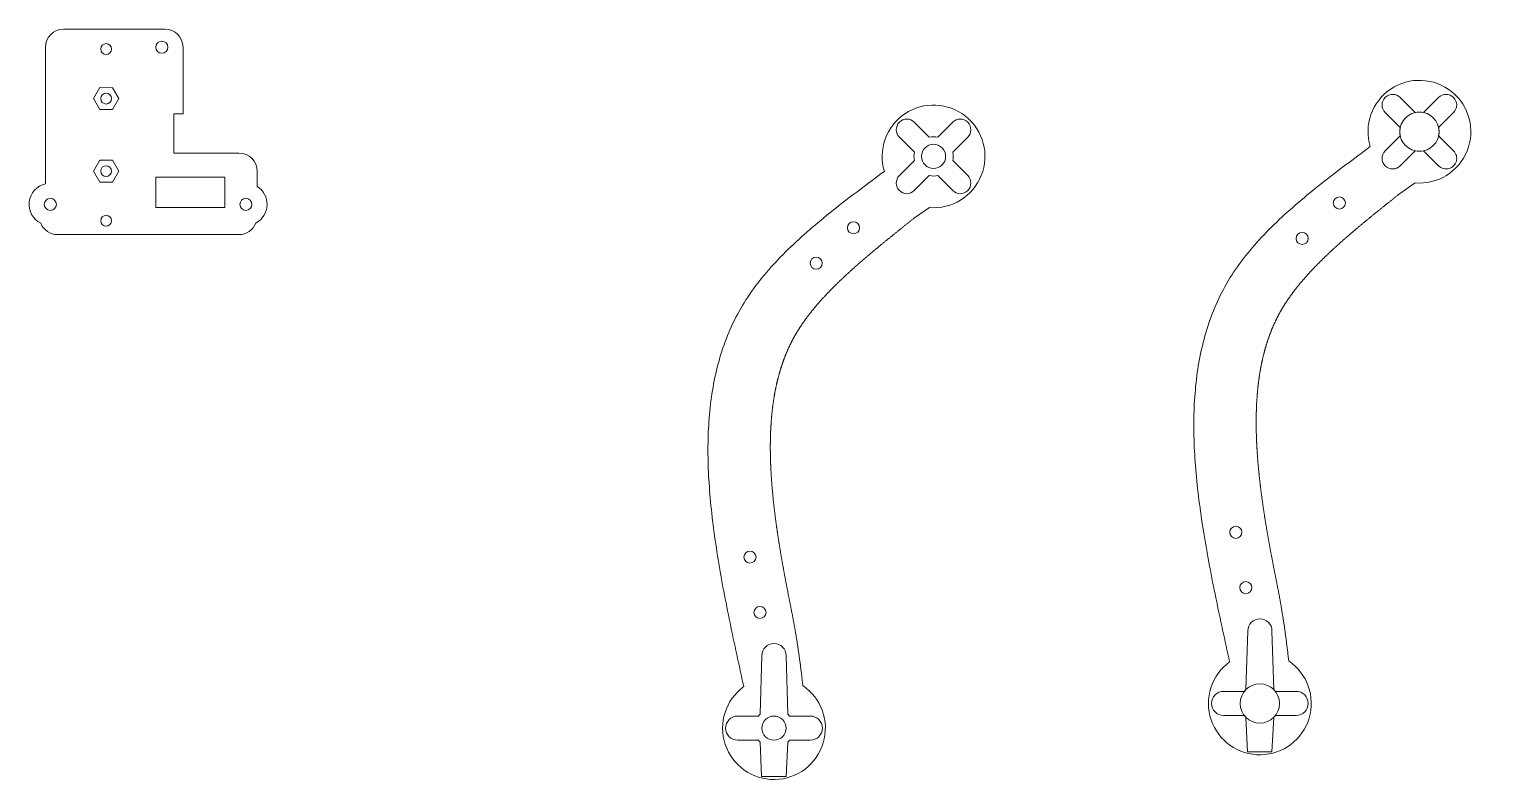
# Model space of a CAD drawing. Header units: millimetres. Extents: x -11 to 1672, y -25 to 604.
# Drawn here: x 1430.5 to 1671.8, y 100.4 to 224.6 of the extents above; entities that cross this region are included whole.
import ezdxf

# ---------------------------------------------------------------- set-up
doc = ezdxf.new("R2010")
doc.units = ezdxf.units.MM
doc.layers.get('0').update_dxf_attribs({"linetype": 'CONTINUOUS', "lineweight": 0})

# ---------------------------------------------------------------- blocks, each defined once
blk = doc.blocks.new('SERVO-CROSS_-V2_CUT_MODELL')
at = {"linetype": 'CONTINUOUS'}
for p, q in [((-2.06, 8), (-2.3, 2.3)), ((-2.06, 8), (2, 8)), ((2, 8), (2.3, 2.3)), ((-6, 2), (-2.56, 2)), ((2.56, 2), (6, 2)), ((-6, -2), (-2.56, -2)), ((-2.3, -2.3), (-2, -12)), ((2.3, -2.3), (2, -12)), ((2.56, -2), (6, -2))]:
    blk.add_line(p, q, dxfattribs=at)
for centre, radius, start, end in [((-6, 0), 2, 90, 270), ((0, 0), 3.25, 135.0475, 142.0201), ((0, 0), 3.25, 37.9799, 44.9525), ((6, 0), 2, 270, 90), ((0, 0), 3.25, 217.9799, 224.9525), ((0, 0), 3.25, 315.0475, 322.0201), ((0, -12), 2, 180, 360)]:
    blk.add_arc(centre, radius, start, end, dxfattribs=at)
blk = doc.blocks.new('SERVO-CROSS-V2-SMALL')
at = {"linetype": 'CONTINUOUS'}
for p, q in [((-1.75, 2.74), (-1.75, 6.25)), ((1.75, 2.74), (1.75, 6.25)), ((-6.25, 1.75), (-2.74, 1.75)), ((2.74, 1.75), (6.25, 1.75)), ((-6.25, -1.75), (-2.74, -1.75)), ((2.74, -1.75), (6.25, -1.75)), ((-1.75, -6.25), (-1.75, -2.74)), ((1.75, -6.25), (1.75, -2.74))]:
    blk.add_line(p, q, dxfattribs=at)
for centre, radius, start, end in [((0, 6.25), 1.75, 0, 180), ((0, 0), 3.25, 122.579, 147.421), ((0, 0), 3.25, 32.579, 57.421), ((-6.25, 0), 1.75, 90, 270), ((6.25, 0), 1.75, 270, 90), ((0, 0), 3.25, 212.579, 237.421), ((0, 0), 3.25, 302.579, 327.421), ((0, -6.25), 1.75, 180, 0)]:
    blk.add_arc(centre, radius, start, end, dxfattribs=at)
blk = doc.blocks.new('LEG-RIGHT')
at = {"linetype": 'CONTINUOUS'}
blk.add_line((-3.30872, -10.29133), (-0.69276, -8.47172), dxfattribs=at)
for points in [[(-31.3931, -87.7362), (-31.5384, -87.0738), (-31.6837, -86.4114), (-31.8288, -85.749), (-31.9737, -85.0868), (-32.1183, -84.4247), (-32.2624, -83.7628), (-32.4061, -83.1011), (-32.5493, -82.4396), (-32.6918, -81.7784), (-32.8337, -81.1175), (-32.9747, -80.4569), (-33.1149, -79.7967), (-33.2542, -79.1369), (-33.3924, -78.4776), (-33.5296, -77.8187), (-33.6656, -77.1603), (-33.8003, -76.5025), (-33.9337, -75.8452), (-34.0658, -75.1885), (-34.1963, -74.5325), (-34.3253, -73.8772), (-34.4526, -73.2225), (-34.5782, -72.5687), (-34.7021, -71.9155), (-34.824, -71.2632), (-34.944, -70.6118), (-35.062, -69.9612), (-35.1779, -69.3115), (-35.2916, -68.6628), (-35.403, -68.015), (-35.5121, -67.3683), (-35.6188, -66.7226), (-35.723, -66.078), (-35.8246, -65.4345), (-35.9235, -64.7921), (-36.0198, -64.1509), (-36.1132, -63.511), (-36.2037, -62.8722), (-36.2913, -62.2348), (-36.3759, -61.5987), (-36.4573, -60.9639), (-36.5355, -60.3305), (-36.6105, -59.6986), (-36.6821, -59.0681), (-36.7502, -58.439), (-36.8149, -57.8115), (-36.876, -57.1856), (-36.9334, -56.5612), (-36.987, -55.9384), (-37.0369, -55.3173), (-37.0828, -54.6979), (-37.1248, -54.0802), (-37.1627, -53.4642), (-37.1965, -52.8501), (-37.2261, -52.2377), (-37.2514, -51.6273), (-37.2723, -51.0187), (-37.2888, -50.412), (-37.3008, -49.8073), (-37.3081, -49.2046), (-37.3108, -48.6039), (-37.3087, -48.0052), (-37.3018, -47.4087), (-37.29, -46.8143), (-37.2732, -46.222), (-37.2514, -45.6319), (-37.2243, -45.0441), (-37.1921, -44.4585), (-37.1546, -43.8752), (-37.1116, -43.2942), (-37.0633, -42.7156), (-37.0094, -42.1394), (-36.9498, -41.5656), (-36.8846, -40.9943), (-36.8136, -40.4255), (-36.7368, -39.8592), (-36.6541, -39.2955), (-36.5653, -38.7343), (-36.4705, -38.1758), (-36.3695, -37.62), (-36.2622, -37.0668), (-36.1487, -36.5164), (-36.0288, -35.9688), (-35.9023, -35.424), (-35.7694, -34.882), (-35.6298, -34.3428), (-35.4835, -33.8066), (-35.3304, -33.2733), (-35.1705, -32.7429), (-35.0036, -32.2156), (-34.8298, -31.6913), (-34.6488, -31.1701), (-34.4606, -30.6519), (-34.2652, -30.137), (-34.0625, -29.6251), (-33.8524, -29.1165), (-33.6348, -28.6112), (-33.4096, -28.109), (-33.1768, -27.6103), (-32.9362, -27.1148), (-32.6879, -26.6227), (-32.4317, -26.134), (-32.1675, -25.6488), (-31.8953, -25.167), (-31.615, -24.6888), (-31.3266, -24.2141), (-31.0299, -23.7429), (-30.7252, -23.2752), (-30.4125, -22.8109), (-30.0922, -22.35), (-29.7642, -21.8924), (-29.4288, -21.438), (-29.0861, -20.9867), (-28.7363, -20.5385), (-28.3795, -20.0934), (-28.016, -19.6512), (-27.6457, -19.2118), (-27.2689, -18.7753), (-26.8858, -18.3416), (-26.4965, -17.9105), (-26.1012, -17.482), (-25.6999, -17.0561), (-25.293, -16.6326), (-24.8804, -16.2116), (-24.4625, -15.7929), (-24.0392, -15.3765), (-23.6109, -14.9623), (-23.1776, -14.5503), (-22.7395, -14.1403), (-22.2967, -13.7323), (-21.8495, -13.3263), (-21.3979, -12.9222), (-20.9422, -12.5198), (-20.4824, -12.1192), (-20.0187, -11.7203), (-19.5513, -11.323), (-19.0804, -10.9273), (-18.606, -10.533), (-18.1284, -10.1401), (-17.6477, -9.74856), (-17.1641, -9.3583), (-16.6776, -8.96924), (-16.1886, -8.58132), (-15.697, -8.19447), (-15.2031, -7.80863), (-14.7071, -7.42372), (-14.2091, -7.03969), (-13.7091, -6.65646), (-13.2075, -6.27397), (-12.7044, -5.89215), (-12.1998, -5.51094), (-11.694, -5.13026), (-11.1871, -4.75004), (-10.6793, -4.37023), (-10.1707, -3.99076), (-9.66152, -3.61155), (-9.15185, -3.23255), (-8.64186, -2.85368), (-8.13173, -2.47487)], [(-21.616, -87.5795), (-21.6404, -87.3614), (-21.6648, -87.1454), (-21.6891, -86.9315), (-21.7135, -86.7196), (-21.7379, -86.5097), (-21.7623, -86.3019), (-21.7866, -86.096), (-21.811, -85.8921), (-21.8353, -85.6901), (-21.8596, -85.4901), (-21.8839, -85.292), (-21.9083, -85.0957), (-21.9325, -84.9014), (-21.9568, -84.7089), (-21.9811, -84.5181), (-22.0053, -84.3293), (-22.0296, -84.1421), (-22.0538, -83.9568), (-22.078, -83.7732), (-22.1022, -83.5913), (-22.1264, -83.4111), (-22.1506, -83.2326), (-22.1747, -83.0558), (-22.1989, -82.8806), (-22.223, -82.707), (-22.2471, -82.5351), (-22.2712, -82.3647), (-22.2953, -82.1958), (-22.3193, -82.0286), (-22.3433, -81.8628), (-22.3674, -81.6985), (-22.3913, -81.5357), (-22.4153, -81.3744), (-22.4393, -81.2145), (-22.4632, -81.0561), (-22.4871, -80.899), (-22.511, -80.7433), (-22.5349, -80.589), (-22.5587, -80.436), (-22.5826, -80.2843), (-22.6064, -80.1339), (-22.6302, -79.9848), (-22.6539, -79.837), (-22.6776, -79.6904), (-22.7014, -79.545), (-22.725, -79.4008), (-22.7487, -79.2578), (-22.7723, -79.1159), (-22.7959, -78.9752), (-22.8195, -78.8356), (-22.8431, -78.697), (-22.8666, -78.5596), (-22.8901, -78.4232), (-22.9136, -78.2878), (-22.937, -78.1535), (-22.9604, -78.0201), (-22.9838, -77.8878), (-23.0072, -77.7563), (-23.0305, -77.6259), (-23.0538, -77.4963), (-23.077, -77.3676), (-23.1003, -77.2398), (-23.1235, -77.1128), (-23.1466, -76.9867), (-23.1698, -76.8613), (-23.1929, -76.7368), (-23.216, -76.613), (-23.239, -76.49), (-23.262, -76.3677), (-23.285, -76.2462), (-23.3079, -76.1253), (-23.3308, -76.0051), (-23.3537, -75.8855), (-23.3765, -75.7666), (-23.3993, -75.6482), (-23.422, -75.5305), (-23.4447, -75.4133), (-23.4674, -75.2967), (-23.4901, -75.1806), (-23.5127, -75.065), (-23.5352, -74.9499), (-23.5577, -74.8352), (-23.5802, -74.721), (-23.6027, -74.6072), (-23.6251, -74.4939), (-23.6474, -74.3809), (-23.6698, -74.2683), (-23.692, -74.156), (-23.7143, -74.0441), (-23.7365, -73.9324), (-23.7586, -73.821), (-23.7807, -73.7099), (-23.8028, -73.5991), (-23.8248, -73.4885), (-23.8468, -73.378), (-23.8687, -73.2678), (-23.8906, -73.1577), (-23.9125, -73.0477), (-23.9343, -72.9379), (-23.956, -72.8282), (-23.9777, -72.7185), (-23.9994, -72.609), (-24.021, -72.4994), (-24.0425, -72.39), (-24.064, -72.2805), (-24.0855, -72.1711), (-24.1069, -72.0618), (-24.1283, -71.9525), (-24.1496, -71.8433), (-24.1708, -71.7341), (-24.1921, -71.625), (-24.2132, -71.5159), (-24.2343, -71.4069), (-24.2554, -71.298), (-24.2764, -71.1891), (-24.2973, -71.0802), (-24.3182, -70.9714), (-24.3391, -70.8626), (-24.3599, -70.7539), (-24.3806, -70.6453), (-24.4013, -70.5367), (-24.4219, -70.4282), (-24.4425, -70.3197), (-24.463, -70.2113), (-24.4834, -70.1029), (-24.5039, -69.9946), (-24.5242, -69.8863), (-24.5445, -69.7781), (-24.5647, -69.67), (-24.5849, -69.5619), (-24.605, -69.4539), (-24.6251, -69.3459), (-24.6451, -69.238), (-24.665, -69.1301), (-24.6849, -69.0223), (-24.7047, -68.9146), (-24.7245, -68.8069), (-24.7442, -68.6993), (-24.7638, -68.5917), (-24.7834, -68.4842), (-24.8029, -68.3768), (-24.8223, -68.2694), (-24.8417, -68.1621), (-24.8611, -68.0548), (-24.8803, -67.9476), (-24.8995, -67.8404), (-24.9187, -67.7333), (-24.9377, -67.6263), (-24.9567, -67.5194), (-24.9757, -67.4125), (-24.9946, -67.3056), (-25.0134, -67.1988), (-25.0321, -67.0921), (-25.0508, -66.9855), (-25.0694, -66.8789), (-25.088, -66.7724), (-25.1064, -66.6659), (-25.1249, -66.5595), (-25.1432, -66.4532), (-25.1615, -66.3469), (-25.1797, -66.2407), (-25.1978, -66.1346), (-25.2159, -66.0285), (-25.2339, -65.9225), (-25.2518, -65.8165), (-25.2696, -65.7106), (-25.2874, -65.6048), (-25.3051, -65.4991), (-25.3228, -65.3934), (-25.3404, -65.2878), (-25.3578, -65.1822), (-25.3753, -65.0767), (-25.3926, -64.9713), (-25.4099, -64.866), (-25.4271, -64.7607), (-25.4442, -64.6555), (-25.4613, -64.5504), (-25.4783, -64.4453), (-25.4952, -64.3403), (-25.512, -64.2353), (-25.5287, -64.1305), (-25.5454, -64.0257), (-25.562, -63.921), (-25.5785, -63.8163), (-25.595, -63.7117), (-25.6113, -63.6072), (-25.6276, -63.5027), (-25.6438, -63.3984), (-25.6599, -63.2941), (-25.676, -63.1898), (-25.692, -63.0857), (-25.7078, -62.9816), (-25.7237, -62.8776), (-25.7394, -62.7736), (-25.755, -62.6698), (-25.7706, -62.566), (-25.7861, -62.4622), (-25.8015, -62.3586), (-25.8168, -62.255), (-25.832, -62.1515), (-25.8472, -62.0481), (-25.8622, -61.9447), (-25.8772, -61.8415), (-25.8921, -61.7382), (-25.9069, -61.6351), (-25.9217, -61.5321), (-25.9363, -61.4291), (-25.9509, -61.3262), (-25.9653, -61.2234), (-25.9797, -61.1206), (-25.994, -61.0179), (-26.0082, -60.9153), (-26.0224, -60.8128), (-26.0364, -60.7104), (-26.0503, -60.608), (-26.0642, -60.5057), (-26.078, -60.4035), (-26.0916, -60.3014), (-26.1052, -60.1994), (-26.1187, -60.0974), (-26.1321, -59.9955), (-26.1454, -59.8937), (-26.1587, -59.792), (-26.1718, -59.6903), (-26.1849, -59.5887), (-26.1978, -59.4872), (-26.2107, -59.3858), (-26.2234, -59.2845), (-26.2361, -59.1833), (-26.2487, -59.0821), (-26.2611, -58.981), (-26.2735, -58.88), (-26.2858, -58.7791), (-26.298, -58.6783), (-26.3101, -58.5775), (-26.3221, -58.4768), (-26.334, -58.3763), (-26.3458, -58.2758), (-26.3575, -58.1753), (-26.3692, -58.075), (-26.3807, -57.9748), (-26.3921, -57.8746), (-26.4034, -57.7745), (-26.4147, -57.6746), (-26.4258, -57.5747), (-26.4368, -57.4748), (-26.4477, -57.3751), (-26.4586, -57.2755), (-26.4693, -57.1759), (-26.4799, -57.0765), (-26.4905, -56.9771), (-26.5009, -56.8778), (-26.5112, -56.7786), (-26.5215, -56.6795), (-26.5316, -56.5805), (-26.5416, -56.4815), (-26.5516, -56.3827), (-26.5614, -56.2839), (-26.5711, -56.1853), (-26.5807, -56.0867), (-26.5903, -55.9882), (-26.5997, -55.8898), (-26.609, -55.7915), (-26.6182, -55.6933), (-26.6273, -55.5952), (-26.6363, -55.4972), (-26.6452, -55.3992), (-26.654, -55.3014), (-26.6627, -55.2036), (-26.6713, -55.106), (-26.6798, -55.0084), (-26.6882, -54.911), (-26.6964, -54.8136), (-26.7046, -54.7163), (-26.7127, -54.6191), (-26.7206, -54.522), (-26.7285, -54.425), (-26.7362, -54.3281), (-26.7438, -54.2313), (-26.7514, -54.1346), (-26.7588, -54.038), (-26.7661, -53.9415), (-26.7733, -53.8451), (-26.7804, -53.7488), (-26.7874, -53.6526), (-26.7943, -53.5564), (-26.801, -53.4604), (-26.8077, -53.3645), (-26.8142, -53.2686), (-26.8207, -53.1729), (-26.827, -53.0773), (-26.8332, -52.9817), (-26.8394, -52.8863), (-26.8454, -52.791), (-26.8512, -52.6957), (-26.857, -52.6006), (-26.8627, -52.5056), (-26.8682, -52.4106), (-26.8737, -52.3158), (-26.879, -52.2211), (-26.8842, -52.1265), (-26.8893, -52.0319), (-26.8943, -51.9375), (-26.8992, -51.8432), (-26.904, -51.749), (-26.9086, -51.6549), (-26.9131, -51.5609), (-26.9176, -51.4669), (-26.9219, -51.3731), (-26.9261, -51.2794), (-26.9301, -51.1859), (-26.9341, -51.0924), (-26.938, -50.999), (-26.9417, -50.9057), (-26.9453, -50.8125), (-26.9488, -50.7195), (-26.9522, -50.6265), (-26.9554, -50.5336), (-26.9586, -50.4409), (-26.9616, -50.3483), (-26.9645, -50.2557), (-26.9673, -50.1633), (-26.97, -50.071), (-26.9725, -49.9788), (-26.975, -49.8867), (-26.9773, -49.7947), (-26.9795, -49.7028), (-26.9816, -49.611), (-26.9835, -49.5194), (-26.9854, -49.4278), (-26.9871, -49.3364), (-26.9887, -49.245), (-26.9902, -49.1538), (-26.9915, -49.0627), (-26.9928, -48.9717), (-26.9939, -48.8808), (-26.9949, -48.79), (-26.9957, -48.6994), (-26.9965, -48.6088), (-26.9971, -48.5184), (-26.9976, -48.428), (-26.998, -48.3378), (-26.9983, -48.2477), (-26.9984, -48.1577), (-26.9984, -48.0679), (-26.9983, -47.9781), (-26.998, -47.8885), (-26.9977, -47.7989), (-26.9972, -47.7095), (-26.9966, -47.6202), (-26.9958, -47.531), (-26.995, -47.442), (-26.994, -47.353), (-26.9929, -47.2642), (-26.9916, -47.1755), (-26.9902, -47.0869), (-26.9887, -46.9984), (-26.9871, -46.91), (-26.9854, -46.8218), (-26.9835, -46.7336), (-26.9815, -46.6456), (-26.9794, -46.5577), (-26.9771, -46.47), (-26.9748, -46.3823), (-26.9723, -46.2948), (-26.9696, -46.2074), (-26.9669, -46.1201), (-26.964, -46.0329), (-26.961, -45.9459), (-26.9578, -45.8589), (-26.9546, -45.7721), (-26.9512, -45.6854), (-26.9477, -45.5988), (-26.944, -45.5124), (-26.9402, -45.4261), (-26.9363, -45.3399), (-26.9323, -45.2538), (-26.9281, -45.1678), (-26.9238, -45.082), (-26.9194, -44.9962), (-26.9149, -44.9106), (-26.9102, -44.8251), (-26.9054, -44.7398), (-26.9005, -44.6546), (-26.8954, -44.5694), (-26.8902, -44.4845), (-26.8849, -44.3996), (-26.8795, -44.3148), (-26.8739, -44.2302), (-26.8682, -44.1457), (-26.8624, -44.0614), (-26.8564, -43.9771), (-26.8503, -43.893), (-26.8441, -43.809), (-26.8377, -43.7251), (-26.8312, -43.6413), (-26.8246, -43.5577), (-26.8179, -43.4742), (-26.811, -43.3908), (-26.804, -43.3076), (-26.7969, -43.2245), (-26.7896, -43.1414), (-26.7822, -43.0586), (-26.7747, -42.9758), (-26.767, -42.8932), (-26.7592, -42.8107), (-26.7513, -42.7283), (-26.7433, -42.6461), (-26.7351, -42.5639), (-26.7268, -42.482), (-26.7183, -42.4001), (-26.7097, -42.3183), (-26.701, -42.2367), (-26.6922, -42.1552), (-26.6832, -42.0739), (-26.6741, -41.9927), (-26.6649, -41.9115), (-26.6555, -41.8306), (-26.646, -41.7497), (-26.6364, -41.669), (-26.6266, -41.5884), (-26.6167, -41.508), (-26.6067, -41.4276), (-26.5965, -41.3474), (-26.5862, -41.2673), (-26.5758, -41.1874), (-26.5652, -41.1076), (-26.5545, -41.0279), (-26.5437, -40.9483), (-26.5327, -40.8689), (-26.5216, -40.7896), (-26.5103, -40.7104), (-26.499, -40.6314), (-26.4875, -40.5525), (-26.4758, -40.4737), (-26.4641, -40.3951), (-26.4522, -40.3166), (-26.4401, -40.2382), (-26.4279, -40.1599), (-26.4156, -40.0818), (-26.4032, -40.0038), (-26.3906, -39.926), (-26.3779, -39.8483), (-26.365, -39.7707), (-26.3521, -39.6932), (-26.3389, -39.6159), (-26.3257, -39.5387), (-26.3123, -39.4617), (-26.2988, -39.3847), (-26.2851, -39.3079), (-26.2713, -39.2313), (-26.2574, -39.1547), (-26.2434, -39.0784), (-26.2292, -39.0021), (-26.2148, -38.926), (-26.2004, -38.85), (-26.1858, -38.7741), (-26.171, -38.6983), (-26.1562, -38.6227), (-26.1412, -38.5473), (-26.126, -38.4719), (-26.1108, -38.3967), (-26.0954, -38.3216), (-26.0798, -38.2467), (-26.0641, -38.1718), (-26.0483, -38.0971), (-26.0324, -38.0226), (-26.0163, -37.9481), (-26, -37.8738), (-25.9837, -37.7996), (-25.9672, -37.7256), (-25.9506, -37.6517), (-25.9338, -37.5779), (-25.9169, -37.5042), (-25.8998, -37.4307), (-25.8827, -37.3573), (-25.8653, -37.284), (-25.8479, -37.2108), (-25.8303, -37.1378), (-25.8126, -37.0649), (-25.7947, -36.9922), (-25.7767, -36.9195), (-25.7585, -36.847), (-25.7403, -36.7746), (-25.7219, -36.7024), (-25.7033, -36.6302), (-25.6846, -36.5582), (-25.6658, -36.4864), (-25.6468, -36.4146), (-25.6277, -36.343), (-25.6085, -36.2715), (-25.5891, -36.2001), (-25.5695, -36.1288), (-25.5499, -36.0577), (-25.5301, -35.9867), (-25.5101, -35.9158), (-25.4901, -35.8451), (-25.4699, -35.7745), (-25.4495, -35.704), (-25.429, -35.6336), (-25.4084, -35.5634), (-25.3876, -35.4932), (-25.3667, -35.4232), (-25.3456, -35.3533), (-25.3244, -35.2836), (-25.3031, -35.214), (-25.2816, -35.1445), (-25.26, -35.0751), (-25.2383, -35.0058), (-25.2164, -34.9367), (-25.1944, -34.8677), (-25.1722, -34.7988), (-25.1499, -34.73), (-25.1274, -34.6614), (-25.1048, -34.5928), (-25.0821, -34.5244), (-25.0592, -34.4561), (-25.0362, -34.388), (-25.013, -34.3199), (-24.9897, -34.252), (-24.9663, -34.1842), (-24.9427, -34.1166), (-24.919, -34.049), (-24.8951, -33.9816), (-24.8711, -33.9143), (-24.847, -33.8471), (-24.8227, -33.78), (-24.7983, -33.713), (-24.7737, -33.6462), (-24.749, -33.5795), (-24.7241, -33.5129), (-24.6991, -33.4464), (-24.674, -33.3801), (-24.6487, -33.3138), (-24.6232, -33.2477), (-24.5977, -33.1817), (-24.572, -33.1158), (-24.5461, -33.05), (-24.5201, -32.9844), (-24.4939, -32.9188), (-24.4676, -32.8534), (-24.4412, -32.7881), (-24.4146, -32.7228), (-24.3878, -32.6577), (-24.361, -32.5928), (-24.3339, -32.5279), (-24.3067, -32.4631), (-24.2794, -32.3984), (-24.2519, -32.3339), (-24.2243, -32.2695), (-24.1965, -32.2051), (-24.1686, -32.1409), (-24.1405, -32.0768), (-24.1123, -32.0128), (-24.084, -31.9489), (-24.0554, -31.8851), (-24.0268, -31.8214), (-23.9979, -31.7578), (-23.969, -31.6943), (-23.9398, -31.631), (-23.9106, -31.5677), (-23.8811, -31.5045), (-23.8515, -31.4415), (-23.8218, -31.3785), (-23.7919, -31.3157), (-23.7619, -31.2529), (-23.7317, -31.1903), (-23.7013, -31.1277), (-23.6708, -31.0653), (-23.6402, -31.0029), (-23.6094, -30.9407), (-23.5784, -30.8785), (-23.5473, -30.8165), (-23.516, -30.7545), (-23.4846, -30.6926), (-23.453, -30.6309), (-23.4212, -30.5692), (-23.3893, -30.5077), (-23.3572, -30.4462), (-23.325, -30.3848), (-23.2926, -30.3235), (-23.2601, -30.2624), (-23.2273, -30.2013), (-23.1945, -30.1403), (-23.1614, -30.0794), (-23.1282, -30.0185), (-23.0949, -29.9578), (-23.0613, -29.8972), (-23.0277, -29.8366), (-22.9938, -29.7762), (-22.9598, -29.7158), (-22.9256, -29.6555), (-22.8913, -29.5954), (-22.8567, -29.5352), (-22.822, -29.4752), (-22.7871, -29.4151), (-22.752, -29.3551), (-22.7166, -29.2951), (-22.6811, -29.2351), (-22.6453, -29.1751), (-22.6093, -29.1151), (-22.5731, -29.0552), (-22.5367, -28.9952), (-22.5001, -28.9352), (-22.4632, -28.8752), (-22.4261, -28.8151), (-22.3888, -28.7551), (-22.3512, -28.695), (-22.3134, -28.6348), (-22.2753, -28.5747), (-22.237, -28.5144), (-22.1984, -28.4542), (-22.1596, -28.3938), (-22.1205, -28.3334), (-22.0812, -28.273), (-22.0417, -28.2126), (-22.0019, -28.1521), (-21.9619, -28.0915), (-21.9216, -28.031), (-21.8811, -27.9704), (-21.8404, -27.9097), (-21.7994, -27.8491), (-21.7582, -27.7884), (-21.7167, -27.7276), (-21.675, -27.6669), (-21.6331, -27.6061), (-21.5909, -27.5452), (-21.5485, -27.4843), (-21.5058, -27.4234), (-21.4629, -27.3625), (-21.4198, -27.3015), (-21.3764, -27.2405), (-21.3328, -27.1795), (-21.289, -27.1184), (-21.2449, -27.0573), (-21.2006, -26.9961), (-21.156, -26.9349), (-21.1112, -26.8737), (-21.0662, -26.8125), (-21.0209, -26.7512), (-20.9754, -26.6899), (-20.9296, -26.6285), (-20.8836, -26.5672), (-20.8374, -26.5058), (-20.791, -26.4443), (-20.7443, -26.3828), (-20.6974, -26.3213), (-20.6502, -26.2598), (-20.6028, -26.1982), (-20.5552, -26.1366), (-20.5073, -26.075), (-20.4592, -26.0133), (-20.4109, -25.9516), (-20.3623, -25.8898), (-20.3135, -25.8281), (-20.2645, -25.7663), (-20.2153, -25.7045), (-20.1658, -25.6426), (-20.116, -25.5807), (-20.0661, -25.5188), (-20.0159, -25.4568), (-19.9655, -25.3949), (-19.9149, -25.3329), (-19.864, -25.2708), (-19.8129, -25.2087), (-19.7616, -25.1466), (-19.71, -25.0845), (-19.6582, -25.0224), (-19.6062, -24.9602), (-19.554, -24.8979), (-19.5015, -24.8357), (-19.4488, -24.7734), (-19.3959, -24.7111), (-19.3428, -24.6488), (-19.2894, -24.5864), (-19.2358, -24.524), (-19.182, -24.4616), (-19.1279, -24.3992), (-19.0737, -24.3367), (-19.0192, -24.2742), (-18.9644, -24.2117), (-18.9095, -24.1492), (-18.8543, -24.0866), (-18.7989, -24.024), (-18.7433, -23.9613), (-18.6875, -23.8987), (-18.6315, -23.836), (-18.5752, -23.7733), (-18.5187, -23.7106), (-18.462, -23.6478), (-18.4051, -23.585), (-18.348, -23.5222), (-18.2906, -23.4594), (-18.2331, -23.3965), (-18.1753, -23.3337), (-18.1173, -23.2707), (-18.0591, -23.2078), (-18.0007, -23.1448), (-17.9421, -23.0819), (-17.8832, -23.0189), (-17.8242, -22.9558), (-17.7649, -22.8928), (-17.7055, -22.8297), (-17.6458, -22.7666), (-17.5859, -22.7034), (-17.5258, -22.6403), (-17.4655, -22.5771), (-17.405, -22.5139), (-17.3443, -22.4507), (-17.2834, -22.3874), (-17.2223, -22.3242), (-17.161, -22.2609), (-17.0995, -22.1975), (-17.0378, -22.1342), (-16.9759, -22.0708), (-16.9138, -22.0074), (-16.8515, -21.944), (-16.789, -21.8806), (-16.7262, -21.8171), (-16.6633, -21.7536), (-16.6002, -21.6901), (-16.5369, -21.6266), (-16.4734, -21.5631), (-16.4098, -21.4995), (-16.3459, -21.4359), (-16.2818, -21.3723), (-16.2175, -21.3087), (-16.1531, -21.245), (-16.0884, -21.1813), (-16.0236, -21.1176), (-15.9586, -21.0539), (-15.8933, -20.9901), (-15.8279, -20.9264), (-15.7623, -20.8626), (-15.6965, -20.7988), (-15.6306, -20.7349), (-15.5644, -20.6711), (-15.4981, -20.6072), (-15.4315, -20.5433), (-15.3648, -20.4794), (-15.2979, -20.4155), (-15.2309, -20.3515), (-15.1636, -20.2876), (-15.0962, -20.2236), (-15.0286, -20.1596), (-14.9608, -20.0955), (-14.8928, -20.0315), (-14.8246, -19.9674), (-14.7563, -19.9033), (-14.6878, -19.8392), (-14.6191, -19.775), (-14.5502, -19.7109), (-14.4812, -19.6467), (-14.412, -19.5825), (-14.3426, -19.5183), (-14.273, -19.4541), (-14.2033, -19.3898), (-14.1334, -19.3256), (-14.0633, -19.2613), (-13.9931, -19.197), (-13.9227, -19.1327), (-13.8521, -19.0683), (-13.7813, -19.004), (-13.7104, -18.9396), (-13.6393, -18.8752), (-13.5681, -18.8108), (-13.4967, -18.7463), (-13.4251, -18.6819), (-13.3534, -18.6174), (-13.2815, -18.5529), (-13.2095, -18.4884), (-13.1373, -18.4238), (-13.0649, -18.3593), (-12.9924, -18.2947), (-12.9197, -18.2301), (-12.8469, -18.1655), (-12.7739, -18.1008), (-12.7008, -18.0362), (-12.6275, -17.9715), (-12.554, -17.9068), (-12.4805, -17.8421), (-12.4067, -17.7773), (-12.3328, -17.7126), (-12.2588, -17.6478), (-12.1846, -17.583), (-12.1102, -17.5181), (-12.0357, -17.4533), (-11.9611, -17.3884), (-11.8863, -17.3235), (-11.8114, -17.2586), (-11.7364, -17.1937), (-11.6612, -17.1287), (-11.5858, -17.0637), (-11.5103, -16.9987), (-11.4347, -16.9337), (-11.3589, -16.8686), (-11.283, -16.8035), (-11.207, -16.7384), (-11.1308, -16.6733), (-11.0545, -16.6082), (-10.978, -16.543), (-10.9015, -16.4778), (-10.8247, -16.4126), (-10.7479, -16.3473), (-10.6709, -16.2821), (-10.5938, -16.2168), (-10.5166, -16.1515), (-10.4392, -16.0862), (-10.3617, -16.0208), (-10.2841, -15.9554), (-10.2063, -15.89), (-10.1284, -15.8246), (-10.0504, -15.7591), (-9.97231, -15.6936), (-9.89406, -15.6281), (-9.81569, -15.5626), (-9.7372, -15.497), (-9.65858, -15.4314), (-9.57985, -15.3658), (-9.501, -15.3002), (-9.42203, -15.2346), (-9.34294, -15.1689), (-9.26373, -15.1032), (-9.18441, -15.0374), (-9.10498, -14.9717), (-9.02543, -14.9059), (-8.94576, -14.8401), (-8.86599, -14.7742), (-8.7861, -14.7084), (-8.7061, -14.6425), (-8.62599, -14.5765), (-8.54577, -14.5106), (-8.46545, -14.4446), (-8.38502, -14.3786), (-8.30448, -14.3126), (-8.22383, -14.2465), (-8.14308, -14.1805), (-8.06222, -14.1144), (-7.98127, -14.0482), (-7.9002, -13.9821), (-7.81904, -13.9159), (-7.73778, -13.8496), (-7.65642, -13.7834), (-7.57495, -13.7171), (-7.49339, -13.6508), (-7.41174, -13.5845), (-7.32998, -13.5181), (-7.24813, -13.4517), (-7.16619, -13.3853), (-7.08415, -13.3188), (-7.00202, -13.2523), (-6.9198, -13.1858), (-6.83748, -13.1192), (-6.75508, -13.0526), (-6.67258, -12.986), (-6.59, -12.9194), (-6.50733, -12.8527), (-6.42457, -12.786), (-6.34172, -12.7192), (-6.25879, -12.6524), (-6.17577, -12.5856), (-6.09267, -12.5187), (-6.00949, -12.4519), (-5.92623, -12.3849), (-5.84288, -12.318), (-5.75945, -12.251), (-5.67594, -12.1839), (-5.59236, -12.1169), (-5.50869, -12.0498), (-5.42495, -11.9826), (-5.34113, -11.9154), (-5.25724, -11.8482), (-5.17327, -11.781), (-5.08923, -11.7137), (-5.00511, -11.6463), (-4.92092, -11.579), (-4.83666, -11.5116), (-4.75233, -11.4441), (-4.66793, -11.3766), (-4.58346, -11.3091), (-4.49893, -11.2416), (-4.41432, -11.174), (-4.32965, -11.1063), (-4.24492, -11.0386), (-4.16011, -10.9709), (-4.07525, -10.9031), (-3.99032, -10.8353), (-3.90533, -10.7675), (-3.82028, -10.6996), (-3.73516, -10.6316), (-3.64999, -10.5637), (-3.56476, -10.4957), (-3.47947, -10.4276), (-3.39412, -10.3595), (-3.30872, -10.2913)]]:
    blk.add_lwpolyline(points)
for centre, radius in [((0, 0), 2), ((-13.24257, -11.80499), 1), ((-19.40019, -17.65971), 1), ((-30.36377, -66.29887), 1), ((-28.71172, -75.45624), 1), ((-26.39309, -94.61006), 2)]:
    blk.add_circle(centre, radius, dxfattribs=at)
for centre, start, end in [((0, 0), 265.3251362, 196.9275131), ((-26.39309, -94.61006), 126.0318791, 55.8047211)]:
    blk.add_arc(centre, 8.5, start, end, dxfattribs=at)
at = {"linetype": 'CONTINUOUS', "xscale": -1}
for name, p, rotation in [('SERVO-CROSS-V2-SMALL', (0, 0), 134.9999999999953), ('SERVO-CROSS_-V2_CUT_MODELL', (-26.39309, -94.61006), 180)]:
    blk.add_blockref(name, p, dxfattribs=dict(at, rotation=rotation))

msp = doc.modelspace()

# ---------------------------------------------------------------- linework, layer by layer
at = {"linetype": 'CONTINUOUS'}
for p, q in [((1452.95, 224.59), (1436.2, 224.59)), ((1433.2, 221.59), (1433.2, 198.99)), ((1455.95, 221.59), (1455.95, 210.59)), ((1455.95, 210.59), (1454.45, 210.59)), ((1454.45, 210.59), (1454.45, 204.09)), ((1465.2, 204.09), (1454.45, 204.09)), ((1468.2, 201.09), (1468.2, 198.56)), ((1462.85, 200.09), (1451.45, 200.09)), ((1451.45, 200.09), (1451.45, 195.09)), ((1462.85, 200.09), (1462.85, 195.09)), ((1657.13, 197.33), (1659.75, 199.15)), ((1462.85, 195.09), (1451.45, 195.09)), ((1468.2, 192.62), (1468.2, 192.59)), ((1465.2, 190.59), (1435.2, 190.59))]:
    msp.add_line(p, q, dxfattribs=at)
for points in [[(1444.28, 211.27), (1445.33, 213.09), (1444.28, 214.9), (1442.18, 214.91), (1441.13, 213.09), (1442.18, 211.27)], [(1444.28, 199.27), (1445.33, 201.09), (1444.28, 202.9), (1442.18, 202.91), (1441.13, 201.09), (1442.18, 199.27)]]:
    msp.add_lwpolyline(points, close=True, dxfattribs=at)
for points in [[(1629.05, 119.89), (1628.9, 120.55), (1628.76, 121.21), (1628.61, 121.88), (1628.47, 122.54), (1628.32, 123.2), (1628.18, 123.86), (1628.03, 124.52), (1627.89, 125.19), (1627.75, 125.85), (1627.61, 126.51), (1627.46, 127.17), (1627.32, 127.83), (1627.18, 128.49), (1627.05, 129.15), (1626.91, 129.81), (1626.77, 130.46), (1626.64, 131.12), (1626.51, 131.78), (1626.37, 132.44), (1626.24, 133.09), (1626.11, 133.75), (1625.99, 134.4), (1625.86, 135.06), (1625.74, 135.71), (1625.61, 136.36), (1625.49, 137.01), (1625.38, 137.66), (1625.26, 138.31), (1625.15, 138.96), (1625.04, 139.61), (1624.93, 140.26), (1624.82, 140.9), (1624.72, 141.55), (1624.61, 142.19), (1624.52, 142.83), (1624.42, 143.47), (1624.33, 144.11), (1624.24, 144.75), (1624.15, 145.39), (1624.06, 146.03), (1623.98, 146.66), (1623.9, 147.29), (1623.83, 147.93), (1623.76, 148.56), (1623.69, 149.19), (1623.62, 149.81), (1623.56, 150.44), (1623.51, 151.06), (1623.45, 151.69), (1623.4, 152.31), (1623.36, 152.93), (1623.31, 153.54), (1623.28, 154.16), (1623.24, 154.77), (1623.21, 155.39), (1623.19, 156), (1623.17, 156.61), (1623.15, 157.21), (1623.14, 157.82), (1623.13, 158.42), (1623.13, 159.02), (1623.13, 159.62), (1623.14, 160.22), (1623.15, 160.81), (1623.17, 161.4), (1623.19, 161.99), (1623.21, 162.58), (1623.25, 163.17), (1623.28, 163.75), (1623.33, 164.33), (1623.38, 164.91), (1623.43, 165.49), (1623.49, 166.06), (1623.55, 166.63), (1623.63, 167.2), (1623.7, 167.76), (1623.78, 168.33), (1623.87, 168.89), (1623.97, 169.45), (1624.07, 170), (1624.18, 170.56), (1624.29, 171.11), (1624.41, 171.66), (1624.54, 172.2), (1624.67, 172.74), (1624.81, 173.28), (1624.96, 173.82), (1625.11, 174.35), (1625.27, 174.88), (1625.44, 175.41), (1625.61, 175.93), (1625.79, 176.45), (1625.98, 176.97), (1626.17, 177.49), (1626.38, 178), (1626.59, 178.51), (1626.8, 179.01), (1627.03, 179.51), (1627.26, 180.01), (1627.5, 180.51), (1627.75, 181), (1628.01, 181.49), (1628.27, 181.97), (1628.54, 182.46), (1628.82, 182.94), (1629.11, 183.41), (1629.41, 183.88), (1629.71, 184.35), (1630.03, 184.81), (1630.35, 185.27), (1630.67, 185.73), (1631.01, 186.19), (1631.35, 186.64), (1631.7, 187.09), (1632.06, 187.53), (1632.42, 187.97), (1632.79, 188.41), (1633.17, 188.85), (1633.55, 189.28), (1633.94, 189.71), (1634.34, 190.14), (1634.74, 190.57), (1635.15, 190.99), (1635.56, 191.41), (1635.98, 191.83), (1636.4, 192.25), (1636.83, 192.66), (1637.26, 193.07), (1637.7, 193.48), (1638.14, 193.89), (1638.59, 194.3), (1639.04, 194.7), (1639.5, 195.1), (1639.96, 195.5), (1640.42, 195.9), (1640.89, 196.3), (1641.36, 196.7), (1641.83, 197.09), (1642.31, 197.48), (1642.79, 197.88), (1643.27, 198.27), (1643.76, 198.66), (1644.25, 199.04), (1644.74, 199.43), (1645.24, 199.82), (1645.73, 200.2), (1646.23, 200.59), (1646.73, 200.97), (1647.23, 201.35), (1647.73, 201.73), (1648.24, 202.11), (1648.75, 202.49), (1649.25, 202.87), (1649.76, 203.25), (1650.27, 203.63), (1650.78, 204.01), (1651.29, 204.39), (1651.8, 204.77), (1652.31, 205.15)], [(1638.82, 120.05), (1638.8, 120.26), (1638.77, 120.48), (1638.75, 120.69), (1638.73, 120.91), (1638.7, 121.11), (1638.68, 121.32), (1638.65, 121.53), (1638.63, 121.73), (1638.6, 121.93), (1638.58, 122.13), (1638.56, 122.33), (1638.53, 122.53), (1638.51, 122.72), (1638.48, 122.92), (1638.46, 123.11), (1638.43, 123.3), (1638.41, 123.48), (1638.39, 123.67), (1638.36, 123.85), (1638.34, 124.03), (1638.31, 124.21), (1638.29, 124.39), (1638.26, 124.57), (1638.24, 124.74), (1638.22, 124.92), (1638.19, 125.09), (1638.17, 125.26), (1638.14, 125.43), (1638.12, 125.6), (1638.1, 125.76), (1638.07, 125.93), (1638.05, 126.09), (1638.02, 126.25), (1638, 126.41), (1637.98, 126.57), (1637.95, 126.72), (1637.93, 126.88), (1637.9, 127.03), (1637.88, 127.19), (1637.86, 127.34), (1637.83, 127.49), (1637.81, 127.64), (1637.79, 127.79), (1637.76, 127.93), (1637.74, 128.08), (1637.71, 128.22), (1637.69, 128.37), (1637.67, 128.51), (1637.64, 128.65), (1637.62, 128.79), (1637.6, 128.93), (1637.57, 129.06), (1637.55, 129.2), (1637.53, 129.34), (1637.5, 129.47), (1637.48, 129.6), (1637.46, 129.74), (1637.43, 129.87), (1637.41, 130), (1637.39, 130.13), (1637.36, 130.26), (1637.34, 130.38), (1637.32, 130.51), (1637.29, 130.64), (1637.27, 130.76), (1637.25, 130.89), (1637.22, 131.01), (1637.2, 131.13), (1637.18, 131.26), (1637.15, 131.38), (1637.13, 131.5), (1637.11, 131.62), (1637.09, 131.74), (1637.06, 131.86), (1637.04, 131.98), (1637.02, 132.09), (1636.99, 132.21), (1636.97, 132.33), (1636.95, 132.44), (1636.93, 132.56), (1636.9, 132.67), (1636.88, 132.79), (1636.86, 132.9), (1636.84, 133.02), (1636.81, 133.13), (1636.79, 133.24), (1636.77, 133.36), (1636.75, 133.47), (1636.72, 133.58), (1636.7, 133.69), (1636.68, 133.8), (1636.66, 133.91), (1636.64, 134.03), (1636.61, 134.14), (1636.59, 134.25), (1636.57, 134.36), (1636.55, 134.47), (1636.53, 134.58), (1636.5, 134.69), (1636.48, 134.8), (1636.46, 134.91), (1636.44, 135.01), (1636.42, 135.12), (1636.4, 135.23), (1636.37, 135.34), (1636.35, 135.45), (1636.33, 135.56), (1636.31, 135.67), (1636.29, 135.78), (1636.27, 135.89), (1636.25, 136), (1636.23, 136.11), (1636.2, 136.22), (1636.18, 136.33), (1636.16, 136.44), (1636.14, 136.54), (1636.12, 136.65), (1636.1, 136.76), (1636.08, 136.87), (1636.06, 136.98), (1636.04, 137.09), (1636.02, 137.2), (1636, 137.31), (1635.98, 137.41), (1635.96, 137.52), (1635.94, 137.63), (1635.91, 137.74), (1635.89, 137.85), (1635.87, 137.95), (1635.85, 138.06), (1635.83, 138.17), (1635.81, 138.28), (1635.79, 138.39), (1635.77, 138.49), (1635.75, 138.6), (1635.73, 138.71), (1635.71, 138.82), (1635.69, 138.93), (1635.68, 139.03), (1635.66, 139.14), (1635.64, 139.25), (1635.62, 139.35), (1635.6, 139.46), (1635.58, 139.57), (1635.56, 139.68), (1635.54, 139.78), (1635.52, 139.89), (1635.5, 140), (1635.48, 140.1), (1635.46, 140.21), (1635.44, 140.32), (1635.43, 140.43), (1635.41, 140.53), (1635.39, 140.64), (1635.37, 140.75), (1635.35, 140.85), (1635.33, 140.96), (1635.31, 141.06), (1635.3, 141.17), (1635.28, 141.28), (1635.26, 141.38), (1635.24, 141.49), (1635.22, 141.6), (1635.21, 141.7), (1635.19, 141.81), (1635.17, 141.91), (1635.15, 142.02), (1635.13, 142.12), (1635.12, 142.23), (1635.1, 142.34), (1635.08, 142.44), (1635.06, 142.55), (1635.05, 142.65), (1635.03, 142.76), (1635.01, 142.86), (1634.99, 142.97), (1634.98, 143.07), (1634.96, 143.18), (1634.94, 143.28), (1634.93, 143.39), (1634.91, 143.49), (1634.89, 143.6), (1634.88, 143.7), (1634.86, 143.81), (1634.84, 143.91), (1634.83, 144.02), (1634.81, 144.12), (1634.8, 144.23), (1634.78, 144.33), (1634.76, 144.43), (1634.75, 144.54), (1634.73, 144.64), (1634.72, 144.75), (1634.7, 144.85), (1634.68, 144.95), (1634.67, 145.06), (1634.65, 145.16), (1634.64, 145.27), (1634.62, 145.37), (1634.61, 145.47), (1634.59, 145.58), (1634.58, 145.68), (1634.56, 145.78), (1634.55, 145.89), (1634.53, 145.99), (1634.52, 146.09), (1634.5, 146.19), (1634.49, 146.3), (1634.47, 146.4), (1634.46, 146.5), (1634.44, 146.61), (1634.43, 146.71), (1634.42, 146.81), (1634.4, 146.91), (1634.39, 147.02), (1634.37, 147.12), (1634.36, 147.22), (1634.35, 147.32), (1634.33, 147.43), (1634.32, 147.53), (1634.31, 147.63), (1634.29, 147.73), (1634.28, 147.83), (1634.27, 147.93), (1634.25, 148.04), (1634.24, 148.14), (1634.23, 148.24), (1634.22, 148.34), (1634.2, 148.44), (1634.19, 148.54), (1634.18, 148.64), (1634.17, 148.74), (1634.15, 148.84), (1634.14, 148.95), (1634.13, 149.05), (1634.12, 149.15), (1634.1, 149.25), (1634.09, 149.35), (1634.08, 149.45), (1634.07, 149.55), (1634.06, 149.65), (1634.05, 149.75), (1634.04, 149.85), (1634.02, 149.95), (1634.01, 150.05), (1634, 150.15), (1633.99, 150.25), (1633.98, 150.35), (1633.97, 150.45), (1633.96, 150.55), (1633.95, 150.65), (1633.94, 150.75), (1633.93, 150.85), (1633.92, 150.94), (1633.91, 151.04), (1633.9, 151.14), (1633.89, 151.24), (1633.88, 151.34), (1633.87, 151.44), (1633.86, 151.54), (1633.85, 151.64), (1633.84, 151.73), (1633.83, 151.83), (1633.82, 151.93), (1633.81, 152.03), (1633.8, 152.13), (1633.79, 152.22), (1633.78, 152.32), (1633.78, 152.42), (1633.77, 152.52), (1633.76, 152.62), (1633.75, 152.71), (1633.74, 152.81), (1633.73, 152.91), (1633.73, 153), (1633.72, 153.1), (1633.71, 153.2), (1633.7, 153.3), (1633.7, 153.39), (1633.69, 153.49), (1633.68, 153.59), (1633.67, 153.68), (1633.67, 153.78), (1633.66, 153.88), (1633.65, 153.97), (1633.64, 154.07), (1633.64, 154.16), (1633.63, 154.26), (1633.62, 154.36), (1633.62, 154.45), (1633.61, 154.55), (1633.61, 154.64), (1633.6, 154.74), (1633.59, 154.83), (1633.59, 154.93), (1633.58, 155.02), (1633.58, 155.12), (1633.57, 155.21), (1633.57, 155.31), (1633.56, 155.4), (1633.55, 155.5), (1633.55, 155.59), (1633.54, 155.69), (1633.54, 155.78), (1633.54, 155.88), (1633.53, 155.97), (1633.53, 156.06), (1633.52, 156.16), (1633.52, 156.25), (1633.51, 156.34), (1633.51, 156.44), (1633.5, 156.53), (1633.5, 156.62), (1633.5, 156.72), (1633.49, 156.81), (1633.49, 156.91), (1633.49, 157), (1633.48, 157.09), (1633.48, 157.18), (1633.48, 157.28), (1633.47, 157.37), (1633.47, 157.46), (1633.47, 157.55), (1633.47, 157.65), (1633.46, 157.74), (1633.46, 157.83), (1633.46, 157.92), (1633.46, 158.01), (1633.46, 158.1), (1633.45, 158.2), (1633.45, 158.29), (1633.45, 158.38), (1633.45, 158.47), (1633.45, 158.56), (1633.45, 158.65), (1633.45, 158.74), (1633.44, 158.83), (1633.44, 158.93), (1633.44, 159.01), (1633.44, 159.11), (1633.44, 159.2), (1633.44, 159.29), (1633.44, 159.38), (1633.44, 159.47), (1633.44, 159.56), (1633.44, 159.65), (1633.44, 159.74), (1633.44, 159.82), (1633.44, 159.91), (1633.44, 160), (1633.44, 160.09), (1633.44, 160.18), (1633.45, 160.27), (1633.45, 160.36), (1633.45, 160.45), (1633.45, 160.54), (1633.45, 160.63), (1633.45, 160.71), (1633.45, 160.8), (1633.46, 160.89), (1633.46, 160.98), (1633.46, 161.07), (1633.46, 161.15), (1633.46, 161.24), (1633.47, 161.33), (1633.47, 161.42), (1633.47, 161.5), (1633.48, 161.59), (1633.48, 161.68), (1633.48, 161.76), (1633.48, 161.85), (1633.49, 161.94), (1633.49, 162.03), (1633.5, 162.11), (1633.5, 162.2), (1633.5, 162.28), (1633.51, 162.37), (1633.51, 162.46), (1633.52, 162.54), (1633.52, 162.63), (1633.52, 162.71), (1633.53, 162.8), (1633.53, 162.88), (1633.54, 162.97), (1633.54, 163.06), (1633.55, 163.14), (1633.55, 163.22), (1633.56, 163.31), (1633.57, 163.39), (1633.57, 163.48), (1633.58, 163.56), (1633.58, 163.65), (1633.59, 163.73), (1633.59, 163.81), (1633.6, 163.9), (1633.61, 163.98), (1633.61, 164.07), (1633.62, 164.15), (1633.63, 164.23), (1633.64, 164.32), (1633.64, 164.4), (1633.65, 164.48), (1633.66, 164.57), (1633.66, 164.65), (1633.67, 164.73), (1633.68, 164.81), (1633.69, 164.9), (1633.7, 164.98), (1633.7, 165.06), (1633.71, 165.14), (1633.72, 165.22), (1633.73, 165.31), (1633.74, 165.39), (1633.75, 165.47), (1633.76, 165.55), (1633.76, 165.63), (1633.77, 165.71), (1633.78, 165.79), (1633.79, 165.88), (1633.8, 165.96), (1633.81, 166.04), (1633.82, 166.12), (1633.83, 166.2), (1633.84, 166.28), (1633.85, 166.36), (1633.86, 166.44), (1633.87, 166.52), (1633.88, 166.6), (1633.9, 166.68), (1633.91, 166.75), (1633.92, 166.84), (1633.93, 166.91), (1633.94, 166.99), (1633.95, 167.07), (1633.96, 167.15), (1633.97, 167.23), (1633.99, 167.31), (1634, 167.39), (1634.01, 167.46), (1634.02, 167.54), (1634.04, 167.62), (1634.05, 167.7), (1634.06, 167.78), (1634.07, 167.85), (1634.09, 167.93), (1634.1, 168.01), (1634.11, 168.09), (1634.13, 168.16), (1634.14, 168.24), (1634.15, 168.32), (1634.17, 168.39), (1634.18, 168.47), (1634.2, 168.55), (1634.21, 168.62), (1634.22, 168.7), (1634.24, 168.77), (1634.25, 168.85), (1634.27, 168.93), (1634.28, 169), (1634.3, 169.08), (1634.31, 169.15), (1634.33, 169.23), (1634.34, 169.3), (1634.36, 169.38), (1634.37, 169.45), (1634.39, 169.53), (1634.41, 169.6), (1634.42, 169.68), (1634.44, 169.75), (1634.46, 169.82), (1634.47, 169.9), (1634.49, 169.97), (1634.51, 170.05), (1634.52, 170.12), (1634.54, 170.19), (1634.56, 170.27), (1634.57, 170.34), (1634.59, 170.41), (1634.61, 170.49), (1634.63, 170.56), (1634.64, 170.63), (1634.66, 170.71), (1634.68, 170.78), (1634.7, 170.85), (1634.72, 170.92), (1634.74, 170.99), (1634.75, 171.07), (1634.77, 171.14), (1634.79, 171.21), (1634.81, 171.28), (1634.83, 171.35), (1634.85, 171.42), (1634.87, 171.5), (1634.89, 171.57), (1634.91, 171.64), (1634.93, 171.71), (1634.95, 171.78), (1634.97, 171.85), (1634.99, 171.92), (1635.01, 171.99), (1635.03, 172.06), (1635.05, 172.13), (1635.07, 172.2), (1635.09, 172.27), (1635.11, 172.34), (1635.14, 172.41), (1635.16, 172.48), (1635.18, 172.55), (1635.2, 172.62), (1635.22, 172.69), (1635.24, 172.76), (1635.27, 172.82), (1635.29, 172.89), (1635.31, 172.96), (1635.33, 173.03), (1635.36, 173.1), (1635.38, 173.17), (1635.4, 173.24), (1635.43, 173.3), (1635.45, 173.37), (1635.47, 173.44), (1635.5, 173.51), (1635.52, 173.57), (1635.54, 173.64), (1635.57, 173.71), (1635.59, 173.78), (1635.62, 173.84), (1635.64, 173.91), (1635.67, 173.98), (1635.69, 174.04), (1635.71, 174.11), (1635.74, 174.18), (1635.77, 174.24), (1635.79, 174.31), (1635.82, 174.38), (1635.84, 174.44), (1635.87, 174.51), (1635.89, 174.57), (1635.92, 174.64), (1635.95, 174.71), (1635.97, 174.77), (1636, 174.84), (1636.02, 174.9), (1636.05, 174.97), (1636.08, 175.03), (1636.11, 175.1), (1636.13, 175.16), (1636.16, 175.23), (1636.19, 175.29), (1636.21, 175.35), (1636.24, 175.42), (1636.27, 175.48), (1636.3, 175.55), (1636.33, 175.61), (1636.36, 175.68), (1636.38, 175.74), (1636.41, 175.8), (1636.44, 175.87), (1636.47, 175.93), (1636.5, 175.99), (1636.53, 176.06), (1636.56, 176.12), (1636.59, 176.18), (1636.62, 176.25), (1636.65, 176.31), (1636.68, 176.37), (1636.71, 176.43), (1636.74, 176.5), (1636.77, 176.56), (1636.8, 176.62), (1636.83, 176.68), (1636.86, 176.75), (1636.89, 176.81), (1636.92, 176.87), (1636.95, 176.93), (1636.99, 176.99), (1637.02, 177.06), (1637.05, 177.12), (1637.08, 177.18), (1637.11, 177.24), (1637.15, 177.3), (1637.18, 177.36), (1637.21, 177.42), (1637.24, 177.48), (1637.28, 177.54), (1637.31, 177.61), (1637.34, 177.67), (1637.38, 177.73), (1637.41, 177.79), (1637.45, 177.85), (1637.48, 177.91), (1637.51, 177.97), (1637.55, 178.03), (1637.58, 178.09), (1637.62, 178.15), (1637.65, 178.21), (1637.69, 178.27), (1637.72, 178.33), (1637.76, 178.39), (1637.79, 178.45), (1637.83, 178.51), (1637.87, 178.57), (1637.9, 178.63), (1637.94, 178.69), (1637.98, 178.75), (1638.01, 178.81), (1638.05, 178.87), (1638.09, 178.93), (1638.13, 178.99), (1638.16, 179.05), (1638.2, 179.11), (1638.24, 179.17), (1638.28, 179.23), (1638.32, 179.29), (1638.36, 179.35), (1638.4, 179.41), (1638.44, 179.47), (1638.48, 179.53), (1638.52, 179.59), (1638.56, 179.65), (1638.6, 179.72), (1638.64, 179.78), (1638.68, 179.84), (1638.72, 179.9), (1638.76, 179.96), (1638.81, 180.02), (1638.85, 180.08), (1638.89, 180.14), (1638.93, 180.2), (1638.98, 180.26), (1639.02, 180.32), (1639.06, 180.38), (1639.11, 180.44), (1639.15, 180.51), (1639.19, 180.57), (1639.24, 180.63), (1639.28, 180.69), (1639.33, 180.75), (1639.37, 180.81), (1639.42, 180.87), (1639.46, 180.93), (1639.51, 181), (1639.56, 181.06), (1639.6, 181.12), (1639.65, 181.18), (1639.69, 181.24), (1639.74, 181.3), (1639.79, 181.36), (1639.84, 181.43), (1639.88, 181.49), (1639.93, 181.55), (1639.98, 181.61), (1640.03, 181.67), (1640.08, 181.73), (1640.13, 181.8), (1640.17, 181.86), (1640.22, 181.92), (1640.27, 181.98), (1640.32, 182.04), (1640.37, 182.1), (1640.42, 182.17), (1640.47, 182.23), (1640.52, 182.29), (1640.58, 182.35), (1640.63, 182.42), (1640.68, 182.48), (1640.73, 182.54), (1640.78, 182.6), (1640.83, 182.66), (1640.89, 182.73), (1640.94, 182.79), (1640.99, 182.85), (1641.04, 182.91), (1641.1, 182.97), (1641.15, 183.04), (1641.2, 183.1), (1641.26, 183.16), (1641.31, 183.22), (1641.37, 183.29), (1641.42, 183.35), (1641.47, 183.41), (1641.53, 183.47), (1641.58, 183.54), (1641.64, 183.6), (1641.7, 183.66), (1641.75, 183.73), (1641.81, 183.79), (1641.86, 183.85), (1641.92, 183.91), (1641.98, 183.98), (1642.03, 184.04), (1642.09, 184.1), (1642.15, 184.16), (1642.21, 184.23), (1642.26, 184.29), (1642.32, 184.35), (1642.38, 184.42), (1642.44, 184.48), (1642.5, 184.54), (1642.56, 184.6), (1642.61, 184.67), (1642.67, 184.73), (1642.73, 184.79), (1642.79, 184.86), (1642.85, 184.92), (1642.91, 184.98), (1642.97, 185.05), (1643.03, 185.11), (1643.09, 185.17), (1643.16, 185.24), (1643.22, 185.3), (1643.28, 185.36), (1643.34, 185.43), (1643.4, 185.49), (1643.46, 185.55), (1643.53, 185.62), (1643.59, 185.68), (1643.65, 185.74), (1643.71, 185.81), (1643.78, 185.87), (1643.84, 185.93), (1643.9, 186), (1643.97, 186.06), (1644.03, 186.12), (1644.09, 186.19), (1644.16, 186.25), (1644.22, 186.32), (1644.29, 186.38), (1644.35, 186.44), (1644.42, 186.51), (1644.48, 186.57), (1644.55, 186.63), (1644.61, 186.7), (1644.68, 186.76), (1644.74, 186.82), (1644.81, 186.89), (1644.87, 186.95), (1644.94, 187.02), (1645.01, 187.08), (1645.07, 187.15), (1645.14, 187.21), (1645.21, 187.27), (1645.28, 187.34), (1645.34, 187.4), (1645.41, 187.47), (1645.48, 187.53), (1645.55, 187.59), (1645.61, 187.66), (1645.68, 187.72), (1645.75, 187.78), (1645.82, 187.85), (1645.89, 187.91), (1645.96, 187.98), (1646.03, 188.04), (1646.1, 188.11), (1646.17, 188.17), (1646.24, 188.23), (1646.31, 188.3), (1646.38, 188.36), (1646.45, 188.43), (1646.52, 188.49), (1646.59, 188.56), (1646.66, 188.62), (1646.73, 188.69), (1646.8, 188.75), (1646.87, 188.81), (1646.94, 188.88), (1647.01, 188.94), (1647.09, 189.01), (1647.16, 189.07), (1647.23, 189.14), (1647.3, 189.2), (1647.37, 189.26), (1647.45, 189.33), (1647.52, 189.39), (1647.59, 189.46), (1647.67, 189.52), (1647.74, 189.59), (1647.81, 189.65), (1647.88, 189.72), (1647.96, 189.78), (1648.03, 189.85), (1648.11, 189.91), (1648.18, 189.98), (1648.25, 190.04), (1648.33, 190.11), (1648.4, 190.17), (1648.48, 190.24), (1648.55, 190.3), (1648.63, 190.37), (1648.7, 190.43), (1648.78, 190.5), (1648.85, 190.56), (1648.93, 190.63), (1649, 190.69), (1649.08, 190.76), (1649.16, 190.82), (1649.23, 190.89), (1649.31, 190.95), (1649.38, 191.02), (1649.46, 191.08), (1649.54, 191.15), (1649.61, 191.21), (1649.69, 191.28), (1649.77, 191.34), (1649.85, 191.41), (1649.92, 191.47), (1650, 191.54), (1650.08, 191.6), (1650.15, 191.67), (1650.23, 191.73), (1650.31, 191.8), (1650.39, 191.87), (1650.47, 191.93), (1650.54, 192), (1650.62, 192.06), (1650.7, 192.13), (1650.78, 192.19), (1650.86, 192.26), (1650.94, 192.32), (1651.02, 192.39), (1651.1, 192.46), (1651.18, 192.52), (1651.25, 192.59), (1651.33, 192.65), (1651.41, 192.72), (1651.49, 192.78), (1651.57, 192.85), (1651.65, 192.92), (1651.73, 192.98), (1651.81, 193.05), (1651.89, 193.11), (1651.97, 193.18), (1652.05, 193.25), (1652.13, 193.31), (1652.22, 193.38), (1652.3, 193.44), (1652.38, 193.51), (1652.46, 193.58), (1652.54, 193.64), (1652.62, 193.71), (1652.7, 193.78), (1652.78, 193.84), (1652.86, 193.91), (1652.95, 193.97), (1653.03, 194.04), (1653.11, 194.11), (1653.19, 194.17), (1653.27, 194.24), (1653.35, 194.31), (1653.44, 194.37), (1653.52, 194.44), (1653.6, 194.5), (1653.68, 194.57), (1653.77, 194.64), (1653.85, 194.71), (1653.93, 194.77), (1654.01, 194.84), (1654.1, 194.91), (1654.18, 194.97), (1654.26, 195.04), (1654.35, 195.11), (1654.43, 195.17), (1654.51, 195.24), (1654.6, 195.31), (1654.68, 195.37), (1654.76, 195.44), (1654.85, 195.51), (1654.93, 195.57), (1655.01, 195.64), (1655.1, 195.71), (1655.18, 195.78), (1655.27, 195.84), (1655.35, 195.91), (1655.43, 195.98), (1655.52, 196.04), (1655.6, 196.11), (1655.69, 196.18), (1655.77, 196.25), (1655.86, 196.31), (1655.94, 196.38), (1656.02, 196.45), (1656.11, 196.52), (1656.19, 196.59), (1656.28, 196.65), (1656.36, 196.72), (1656.45, 196.79), (1656.53, 196.86), (1656.62, 196.93), (1656.7, 196.99), (1656.79, 197.06), (1656.87, 197.13), (1656.96, 197.2), (1657.04, 197.26), (1657.13, 197.33)]]:
    msp.add_lwpolyline(points)
for centre, radius in [((1443.23, 221.29), 0.9), ((1452.45, 221.59), 1), ((1443.23, 213.09), 0.9), ((1660.44, 207.62), 3.25), ((1443.23, 201.09), 0.9), ((1434, 195.59), 1), ((1466.35, 195.59), 1), ((1647.2, 195.82), 1), ((1443.23, 192.89), 0.9), ((1641.04, 189.96), 1), ((1630.08, 141.33), 1), ((1631.73, 132.17), 1), ((1634.05, 113.01), 3.25)]:
    msp.add_circle(centre, radius, dxfattribs=at)
for centre, radius, start, end in [((1436.2, 221.59), 3, 90, 180), ((1452.95, 221.59), 3, 0, 90), ((1660.44, 207.62), 8.5, 265.3251, 196.9275), ((1465.2, 201.09), 3, 0, 90), ((1434, 195.59), 3.5, 103.213, 243.0579), ((1466.35, 195.59), 3.5, 298.0399, 58.091), ((1435.2, 193.59), 3, 201.9239, 270), ((1465.2, 193.59), 3, 270, 338.7119), ((1634.05, 113.01), 8.5, 126.0319, 55.8047)]:
    msp.add_arc(centre, radius, start, end, dxfattribs=at)

# ---------------------------------------------------------------- block references
at = {"linetype": 'CONTINUOUS', "xscale": -1}
for name, p, rotation in [('SERVO-CROSS-V2-SMALL', (1660.44, 207.62), 134.999999999993), ('SERVO-CROSS_-V2_CUT_MODELL', (1634.05, 113.01), 180)]:
    msp.add_blockref(name, p, dxfattribs=dict(at, rotation=rotation))
at = {"linetype": 'CONTINUOUS'}
msp.add_blockref('LEG-RIGHT', (1580.08, 203.53), dxfattribs=at)

doc.saveas('drawing.dxf')
